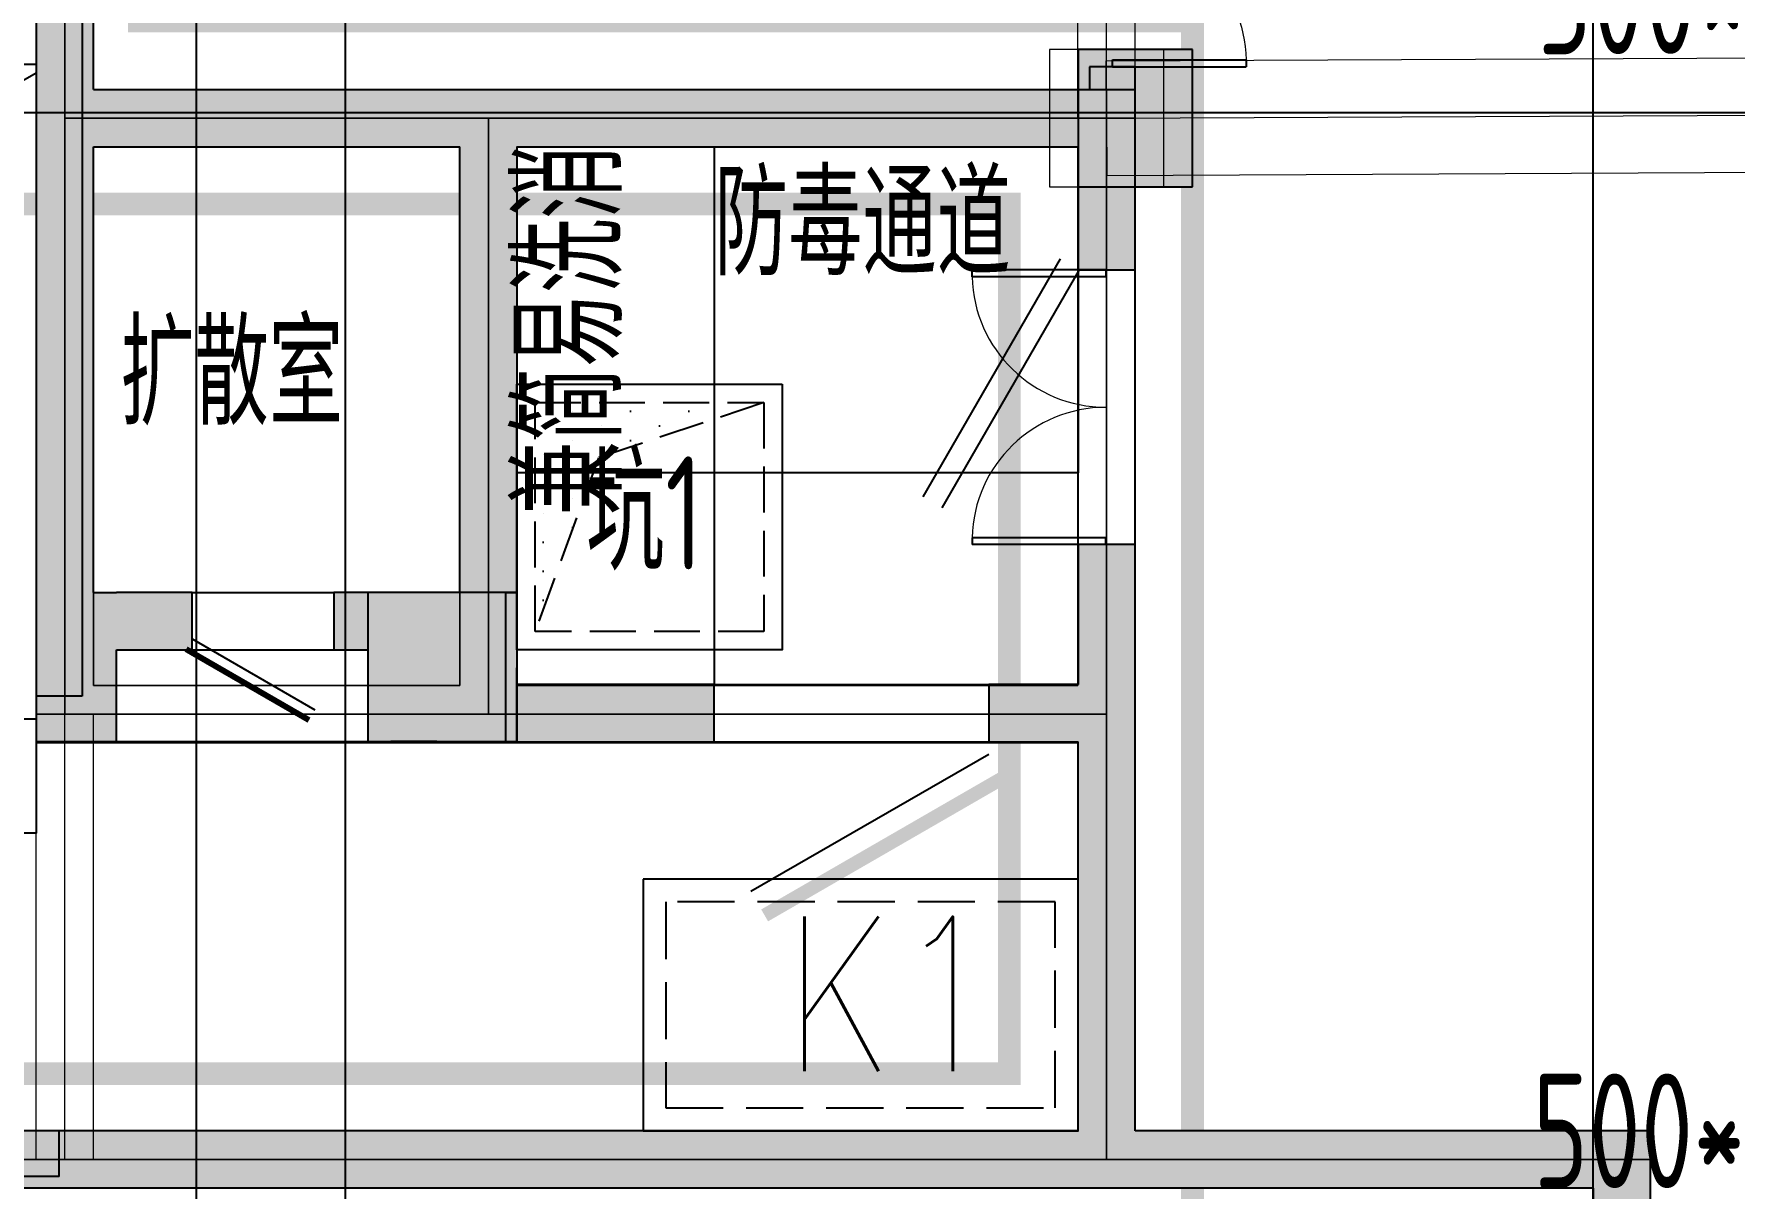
# Model space of a CAD drawing. Extents: x 369444 to 684549, y -549309 to 575337.
# Drawn here: x 435564 to 442990, y 397057 to 402100 of the extents above; entities that cross this region are included whole.
import ezdxf

# ---------------------------------------------------------------- set-up
doc = ezdxf.new("R2010")
doc.units = 0
doc.header["$LTSCALE"] = 1000
doc.header["$MEASUREMENT"] = 0
doc.linetypes.add('__DASH', pattern=[0.35, 0.25, -0.1])
doc.linetypes.add('DASH', pattern=[0.35, 0.25, -0.1])
for name, color, linetype, lineweight, true_color in [('-1-0-1', 7, 'Continuous', 0, 0xc0c0c0), ('-1-1-2', 7, 'Continuous', 0, 0xc0c0c0), ('-2-0-1', 1, 'Continuous', 0, 0xff0000), ('-2-1-2', 9, 'Continuous', 0, 0x808080), ('1-6-1', 7, 'Continuous', 0, 0x55ff55), ('1-6-2', 7, 'Continuous', 0, 0x55ff55), ('11-6-1', 2, 'Continuous', 0, 0xffff00), ('11-6-2', 2, 'Continuous', 0, 0xffff00), ('11-6-5', 2, 'Continuous', 0, 0xffff00), ('12-6-1', 4, 'Continuous', 0, 0x00ffff), ('12-6-2', 4, 'Continuous', 0, 0x00ffff), ('12-6-5', 4, 'Continuous', 0, 0x00ffff)]:
    doc.layers.add(name, color=color, linetype=linetype, lineweight=lineweight, true_color=true_color)
for name, color, linetype in [('A-WALL-HATCH', 8, 'Continuous'), ('AIRD-PLUM', 122, 'Continuous'), ('COLUMN', 9, 'Continuous'), ('DOTE', 1, 'Continuous'), ('PUB_HATCH', 8, 'Continuous'), ('STAIR', 2, 'Continuous'), ('WALL', 9, 'Continuous'), ('WINDOW', 4, 'Continuous'), ('填充', 8, 'Continuous'), ('排水', 61, 'Continuous'), ('文字', 2, 'Continuous'), ('车库集水坑', 60, 'Continuous'), ('防火分区线', 7, 'Continuous')]:
    doc.layers.add(name, color=color, linetype=linetype)
doc.styles.add('_HZTXT', font='txt.shx', dxfattribs={"width": 0.8, "bigfont": 'HZTXT.shx'})
doc.styles.add('_TCH_DIM', font='SIMPLEX', dxfattribs={"bigfont": 'GBCBIG'})
doc.styles.add('yjkcad', font='yjkeng.shx', dxfattribs={"width": 0.7, "height": 250, "bigfont": 'yjkchn.shx'})
doc.styles.add('说明', font='TSSDENG', dxfattribs={"width": 0.7, "bigfont": 'HZTXT'})

# ---------------------------------------------------------------- blocks, each defined once
blk = doc.blocks.new('$DorLib2D$00000002')
for p, q in [((-0.5, -5.684341886080802e-17), (-0.5000000000000007, 0.4875)), ((-0.4750000000000007, 0.4875), (-0.5000000000000007, 0.4875)), ((-0.475, -2.842170943040401e-17), (-0.4750000000000007, 0.4875)), ((0.475, -2.842170943040401e-17), (0.4750000000000007, 0.4875)), ((0.4750000000000007, 0.4875), (0.5000000000000007, 0.4875)), ((0.5, -5.684341886080802e-17), (0.5000000000000007, 0.4875)), ((-0.5, -5.684341886080802e-17), (-0.475, -2.842170943040401e-17)), ((0.5, -5.684341886080802e-17), (0.475, -2.842170943040401e-17))]:
    blk.add_line(p, q)
at = {"lineweight": 13}
for centre, start, end in [((-0.4875, -4.263256414560601e-17), 0, 88.53071641864632), ((0.4875, -4.263256414560601e-17), 91.4692835813537, 180)]:
    blk.add_arc(centre, 0.4875, start, end, dxfattribs=at)
blk = doc.blocks.new('$DorLib2D$00000191')
at = {"layer": 'WINDOW', "color": 0}
blk.add_line((-0.5000000000157989, 0.1499999999964565), (0.3660254037903883, 0.6500000000090793), dxfattribs=at)
at = {"layer": 'WINDOW', "color": 0, "const_width": 0.05}
blk.add_lwpolyline([(-0.5500000000157925, 0.2366025403748857), (0.3160254037905226, 0.7366025403875369)], dxfattribs=at)
blk = doc.blocks.new('$DorLib2D$00000179')
at = {"color": 0}
for p, q in [((-0.5400000000052216, 0.1692820322933919), (0.3260254037790133, 0.6692820322934807)), ((-0.5000000000052296, 0.09999999999061515), (0.3660254037791049, 0.5999999999906507))]:
    blk.add_line(p, q, dxfattribs=at)
blk = doc.blocks.new('$DorLib2D$00000192')
at = {"color": 0}
blk.add_line((-0.4999999999906706, 0.1249999999948415), (0.3660254037936426, 0.6249999999947988), dxfattribs=at)
at = {"color": 0, "const_width": 0.0416666666666667}
blk.add_lwpolyline([(-0.5416666666573526, 0.1971687836435301), (0.3243587371270884, 0.6971687836435052)], dxfattribs=at)
blk = doc.blocks.new('_FZH')
blk.add_lwpolyline([(-0.5, -0.5), (0.5, -0.5), (0.5, 0.5), (-0.5, 0.5)], close=True)
at = {"layer": 'PUB_HATCH'}
blk.add_solid([(-0.5, -0.5), (0.5, -0.5), (-0.5, 0.5), (0.5, 0.5)], dxfattribs=at)
blk = doc.blocks.new('JSK1000')
at = {"layer": 'AIRD-PLUM'}
h = blk.add_hatch(dxfattribs=at)
h.set_pattern_fill('DOTS', color=8, scale=80, style=0)
h.set_pattern_definition([(0, (-20, -20), (63.5, 127), [0, -127])])
h.paths.add_polyline_path([(80, 1080), (80, 80), (320.9716578837224, 803.2870926924861), (1080, 1080)])
at = {"layer": 'AIRD-PLUM', "ltscale": 0.25}
blk.add_lwpolyline([(0, 0), (1160, 0), (1160, 1160), (2.273736754432321e-13, 1160)], close=True, dxfattribs=at)
at = {"layer": 'AIRD-PLUM', "color": 8, "linetype": 'DASH', "ltscale": 0.8}
blk.add_lwpolyline([(80, 80), (1080, 80), (1080, 1080), (80, 1080)], close=True, dxfattribs=at)
blk.add_lwpolyline([(80, 80), (320.9716578837224, 803.2870926924861), (1080, 1080)], dxfattribs=at)
blk = doc.blocks.new('A$C69B9310D')
at = {"layer": 'AIRD-PLUM', "xscale": -1, "rotation": 90}
blk.add_blockref('JSK1000', (1160.001854392933, 1160.000131775829), dxfattribs=at)
at = {"layer": '文字', "style": '说明', "width": 0.7}
blk.add_text('坑1', height=495, dxfattribs=at).set_placement((302.2758957293472, 349.9106249899778))

msp = doc.modelspace()

# ---------------------------------------------------------------- hatches: boundary and pattern name
at = {"layer": 'A-WALL-HATCH'}
for points in [[(440624.6179132443, 401431.4725675273), (440624.6179132443, 402031.4725675273), (440124.6179132443, 402031.4725675273), (440124.6179132443, 401431.4725675273)], [(437674.610268591, 399008.8439926791), (437674.610268591, 399658.8398003269), (437022.8628702145, 399658.8398003269), (437022.8628702145, 399008.8439926791)]]:
    msp.add_hatch(color=256, dxfattribs=at).paths.add_polyline_path(points)
at = {"layer": 'PUB_HATCH'}
for points in [[(435774.6159906369, 401736.9778623271), (435824.6159906369, 401856.9778623271), (435824.6159906369, 404056.977862804), (435774.6159906369, 404186.9778623271), (435574.6159906369, 404206.977862804), (435574.6159906369, 401756.9778623271)], [(435774.6159906369, 401736.9778623271), (435824.6159906369, 401606.9778623271), (437424.6082925778, 401606.9778623271), (437544.6082925778, 401656.9778623271), (437524.6082925778, 401856.9778623271), (435824.6159906369, 401856.9778623271)], [(437544.6082925778, 401656.9778623271), (437674.6082925778, 401606.9778623271), (440124.6159372311, 401606.9778623271), (440374.6159372311, 401856.9778623271), (437524.6082925778, 401856.9778623271)], [(440124.6159372311, 401606.9778623271), (440124.6159372311, 401068.7154240299), (440374.6159372311, 401068.7154240299), (440374.6159372311, 401856.9778623271)], [(435704.6159906369, 399528.8463086772), (435824.6159906369, 399658.8463105846), (435824.6159906369, 401606.9778623271), (435774.6159906369, 401736.9778623271), (435574.6159906369, 401756.9778623271), (435574.6159906369, 399658.8463072467)], [(437424.6082925778, 399658.8444890666), (437674.6082925778, 399658.8444890666), (437674.6082925778, 401606.9778623271), (437544.6082925778, 401656.9778623271), (437424.6082925778, 401606.9778623271)], [(440374.6159372311, 399132.0936026264), (440374.6159372311, 399868.7154240299), (440124.6159372311, 399868.7154240299), (440124.6159372311, 399257.0936026264), (440207.9492731076, 399132.0936026264)], [(435574.5463495236, 399008.8463072467), (435724.6159906369, 399008.8463091541), (435704.6159906369, 399528.8463086772), (435574.6159906369, 399658.8463072467), (435574.5463418942, 399658.8463072467)], [(435704.6159906369, 399528.8463086772), (435724.6159906369, 399008.8463091541), (435924.6159982663, 399008.8463115382), (435924.6159906369, 399658.8463115382), (435824.6159906369, 399658.8463105846)], [(435924.6159524899, 399408.8463134456), (436254.6159906369, 399408.8462600398), (436254.6160364132, 399658.8462600398), (435924.6159906369, 399658.8463134456)], [(437022.8608942013, 399408.8461351085), (437022.8608942013, 399658.8444890666), (437124.6159906369, 399658.8444890666), (436874.6160364132, 399658.8461589504), (436874.6159906369, 399408.8461589504)], [(437624.6159524899, 399657.2262201), (437624.6159524899, 399008.8486809421), (437324.345940588, 399008.8486809421), (437324.3437433224, 399008.0346312213), (437672.8532037716, 399007.0936026264), (437674.6082925778, 399657.0912332225)], [(437672.8532037716, 399007.0936026264), (438535.0188684445, 399007.0936026264), (438535.0188684445, 399257.0936026264), (437672.8532037716, 399257.0936026264)], [(440124.6159372311, 399257.0936026264), (439735.0188684445, 399257.0936026264), (439735.0188684445, 399007.0936026264), (440124.6159372311, 399007.0936026264), (440207.9492731076, 399132.0936026264)], [(440244.6159372311, 397256.9778623271), (440374.6159372311, 397306.9778623271), (440374.6159372311, 399132.0936026264), (440207.9492731076, 399132.0936026264), (440124.6159372311, 399007.0936026264), (440124.6159372311, 397306.9778623271)], [(437323.4759454709, 399008.8486809421), (437122.7164773922, 399008.8486809421), (437323.4726648312, 399008.0375671077)], [(440244.6159372311, 397256.9778623271), (440124.6159372311, 397306.9778623271), (432874.6159906369, 397306.9778623271), (432624.6159906369, 397056.9778623271), (440224.6159372311, 397056.9778623271)], [(442374.6159677487, 397056.9778623271), (442624.6159677487, 397306.9778623271), (440374.6159372311, 397306.9778623271), (440244.6159372311, 397256.9778623271), (440224.6159372311, 397056.9778623271)], [(442374.6159677487, 397056.9778623271), (442374.6159677487, 391756.9790548969), (442624.6159677487, 391756.9790548969), (442624.6159677487, 397306.9778623271)]]:
    msp.add_hatch(color=256, dxfattribs=at).paths.add_polyline_path(points)

# ---------------------------------------------------------------- linework, layer by layer
at = {"layer": '-1-0-1', "color": 0}
for p in [(435699.3788690548, 401731.9467057872, -3600), (437549.3711709958, 401731.9467057872, -3600), (440249.3788156491, 401731.9467057872, -3600), (435699.3788690548, 399128.0624460864, -3600), (437549.3711709958, 399128.0624460864, -3600), (440249.3788156491, 399128.0624460864, -3600), (435699.3788690548, 397181.9467057872, -3600), (440249.3788156491, 397181.9467057872, -3600), (442624.3790674191, 397181.9467057872, -3600)]:
    msp.add_point(p, dxfattribs=at)
at = {"layer": '-1-1-2', "color": 0}
for p, q in [((435699.3788690548, 401731.9467057872, -3600), (435699.3788690548, 401731.9467057872)), ((437549.3711709958, 401731.9467057872, -3600), (437549.3711709958, 401731.9467057872)), ((440249.3788156491, 401731.9467057872, -3600), (440249.3788156491, 401731.9467057872)), ((435699.3788690548, 399128.0624460864, -3600), (435699.3788690548, 399128.0624460864)), ((437549.3711709958, 399128.0624460864, -3600), (437549.3711709958, 399128.0624460864)), ((440249.3788156491, 399128.0624460864, -3600), (440249.3788156491, 399128.0624460864)), ((435699.3788690548, 397181.9467057872, -3600), (435699.3788690548, 397181.9467057872)), ((440249.3788156491, 397181.9467057872, -3600), (440249.3788156491, 397181.9467057872)), ((442624.3790674191, 397181.9467057872, -3600), (442624.3790674191, 397181.9467057872))]:
    msp.add_line(p, q, dxfattribs=at)
at = {"layer": '-2-0-1', "color": 0}
for p, q in [((435699.3788690548, 401731.9467057872, -3600), (435699.3788690548, 404181.946706264, -3600)), ((440249.3788156491, 401731.9467057872, -3600), (440249.3788843136, 404181.946706264, -3600)), ((435699.3788690548, 399128.0624460864, -3600), (435699.3788690548, 401731.9467057872, -3600)), ((435699.3788690548, 401731.9467057872, -3600), (437549.3711709958, 401731.9467057872, -3600)), ((437549.3711709958, 399128.0624460864, -3600), (437549.3711709958, 401731.9467057872, -3600)), ((437549.3711709958, 401731.9467057872, -3600), (440249.3788156491, 401731.9467057872, -3600)), ((440249.3788156491, 401731.9467057872, -3600), (445624.3790674191, 401756.9442891765, -3600)), ((440249.3788156491, 399128.0624460864, -3600), (440249.3788156491, 401731.9467057872, -3600)), ((435699.3788690548, 397181.9467057872, -3600), (435699.3788690548, 399128.0624460864, -3600)), ((435699.3788690548, 399128.0624460864, -3600), (437549.3711709958, 399128.0624460864, -3600)), ((437549.3711709958, 399128.0624460864, -3600), (440249.3788156491, 399128.0624460864, -3600)), ((440249.3788156491, 397181.9467057872, -3600), (440249.3788156491, 399128.0624460864, -3600)), ((432749.3788690548, 397181.9467057872, -3600), (435699.3788690548, 397181.9467057872, -3600)), ((435699.3788690548, 397181.9467057872, -3600), (440249.3788156491, 397181.9467057872, -3600)), ((440249.3788156491, 397181.9467057872, -3600), (442624.3790674191, 397181.9467057872, -3600)), ((442624.3790674191, 396406.9442472148, -3600), (442624.3790674191, 397181.9467057872, -3600))]:
    msp.add_line(p, q, dxfattribs=at)
at = {"layer": '-2-1-2', "color": 0}
for p, q in [((435699.3788690548, 401731.9467057872), (435699.3788690548, 404181.946706264)), ((440249.3788156491, 401731.9467057872), (440249.3788843136, 404181.946706264)), ((435699.3788690548, 399128.0624460864), (435699.3788690548, 401731.9467057872)), ((435699.3788690548, 401731.9467057872), (437549.3711709958, 401731.9467057872)), ((437549.3711709958, 399128.0624460864), (437549.3711709958, 401731.9467057872)), ((437549.3711709958, 401731.9467057872), (440249.3788156491, 401731.9467057872)), ((440249.3788156491, 401731.9467057872), (445624.3790674191, 401756.9442891765)), ((440249.3788156491, 399128.0624460864), (440249.3788156491, 401731.9467057872)), ((435699.3788690548, 397181.9467057872), (435699.3788690548, 399128.0624460864)), ((435699.3788690548, 399128.0624460864), (437549.3711709958, 399128.0624460864)), ((437549.3711709958, 399128.0624460864), (440249.3788156491, 399128.0624460864)), ((440249.3788156491, 397181.9467057872), (440249.3788156491, 399128.0624460864)), ((432749.3788690548, 397181.9467057872), (435699.3788690548, 397181.9467057872)), ((435699.3788690548, 397181.9467057872), (440249.3788156491, 397181.9467057872)), ((440249.3788156491, 397181.9467057872), (442624.3790674191, 397181.9467057872)), ((442624.3790674191, 396406.9442472148), (442624.3790674191, 397181.9467057872))]:
    msp.add_line(p, q, dxfattribs=at)
at = {"layer": '1-6-1', "color": 0}
for p, q in [((435574.3788690548, 404181.946706264, -3600), (435574.3788690548, 401731.9467057872, -3600)), ((435574.3788690548, 401731.9467057872), (435574.3788690548, 404181.946706264)), ((435824.3788690548, 404056.946706264), (435824.3788690548, 401856.9467057872)), ((435824.3788690548, 401856.9467057872, -3600), (435824.3788690548, 404056.946706264, -3600)), ((435824.3788690548, 401856.9467057872), (435824.3788690548, 401856.9467057872, -3600)), ((435824.3788690548, 401856.9467057872, -3600), (435824.3788690548, 401856.9467057872)), ((437549.3711709958, 401856.9467057872, -3600), (435824.3788690548, 401856.9467057872, -3600)), ((435824.3788690548, 401856.9467057872), (437549.3711709958, 401856.9467057872)), ((437549.3711709958, 401856.9467057872, -3600), (437549.3711709958, 401856.9467057872)), ((440374.3788156491, 401856.9467057872, -3600), (437549.3711709958, 401856.9467057872, -3600)), ((437549.3711709958, 401856.9467057872), (440374.3788156491, 401856.9467057872)), ((437549.3711709958, 401856.9467057872), (437549.3711709958, 401856.9467057872, -3600)), ((440374.3788156491, 401856.9467057872), (440374.3788156491, 401856.9467057872, -3600)), ((440374.3788156491, 401856.9467057872), (440374.3788156491, 399128.0624460864)), ((440374.3788156491, 401856.9467057872, -3600), (440374.3788156491, 401856.9467057872)), ((440374.3788156491, 399128.0624460864, -3600), (440374.3788156491, 401856.9467057872, -3600)), ((435574.3788690548, 401731.9467057872, -3600), (435574.3788690548, 401731.9467057872)), ((435574.3788690548, 401731.9467057872, -3600), (435574.3788690548, 399003.0624460864, -3600)), ((435574.3788690548, 401731.9467057872), (435574.3788690548, 401731.9467057872, -3600)), ((435574.3788690548, 399003.0624460864), (435574.3788690548, 401731.9467057872)), ((435824.3788690548, 401606.9467057872), (435824.3788690548, 399253.0624460864)), ((435824.3788690548, 401606.9467057872, -3600), (435824.3788690548, 401606.9467057872)), ((435824.3788690548, 399253.0624460864, -3600), (435824.3788690548, 401606.9467057872, -3600)), ((435824.3788690548, 401606.9467057872), (435824.3788690548, 401606.9467057872, -3600)), ((437424.3711709958, 401606.9467057872), (435824.3788690548, 401606.9467057872)), ((435824.3788690548, 401606.9467057872, -3600), (437424.3711709958, 401606.9467057872, -3600)), ((437424.3711709958, 401606.9467057872, -3600), (437424.3711709958, 399253.0624460864, -3600)), ((437424.3711709958, 401606.9467057872), (437424.3711709958, 401606.9467057872, -3600)), ((437424.3711709958, 399253.0624460864), (437424.3711709958, 401606.9467057872)), ((437424.3711709958, 401606.9467057872, -3600), (437424.3711709958, 401606.9467057872)), ((437674.3711709958, 401606.9467057872), (437674.3711709958, 399253.0624460864)), ((437674.3711709958, 401606.9467057872, -3600), (437674.3711709958, 401606.9467057872)), ((437674.3711709958, 399253.0624460864, -3600), (437674.3711709958, 401606.9467057872, -3600)), ((437674.3711709958, 401606.9467057872), (437674.3711709958, 401606.9467057872, -3600)), ((440124.3788156491, 401606.9467057872), (437674.3711709958, 401606.9467057872)), ((437674.3711709958, 401606.9467057872, -3600), (440124.3788156491, 401606.9467057872, -3600)), ((440124.3788156491, 401606.9467057872, -3600), (440124.3788156491, 401606.9467057872)), ((440124.3788156491, 401606.9467057872, -3600), (440124.3788156491, 399253.0624460864, -3600)), ((440124.3788156491, 401606.9467057872), (440124.3788156491, 401606.9467057872, -3600)), ((440124.3788156491, 399253.0624460864), (440124.3788156491, 401606.9467057872)), ((435824.3788690548, 399253.0624460864), (435824.3788690548, 399253.0624460864, -3600)), ((435824.3788690548, 399253.0624460864, -3600), (435824.3788690548, 399253.0624460864)), ((437424.3711709958, 399253.0624460864, -3600), (435824.3788690548, 399253.0624460864, -3600)), ((435824.3788690548, 399253.0624460864), (437424.3711709958, 399253.0624460864)), ((437424.3711709958, 399253.0624460864, -3600), (437424.3711709958, 399253.0624460864)), ((437424.3711709958, 399253.0624460864), (437424.3711709958, 399253.0624460864, -3600)), ((437674.3711709958, 399253.0624460864), (437674.3711709958, 399253.0624460864, -3600)), ((437674.3711709958, 399253.0624460864, -3600), (437674.3711709958, 399253.0624460864)), ((440124.3788156491, 399253.0624460864, -3600), (437674.3711709958, 399253.0624460864, -3600)), ((437674.3711709958, 399253.0624460864), (440124.3788156491, 399253.0624460864)), ((440124.3788156491, 399253.0624460864), (440124.3788156491, 399253.0624460864, -3600)), ((440124.3788156491, 399253.0624460864, -3600), (440124.3788156491, 399253.0624460864)), ((440374.3788156491, 399128.0624460864), (440374.3788156491, 397306.9467057872)), ((440374.3788156491, 399128.0624460864, -3600), (440374.3788156491, 399128.0624460864)), ((440374.3788156491, 397306.9467057872, -3600), (440374.3788156491, 399128.0624460864, -3600)), ((440374.3788156491, 399128.0624460864), (440374.3788156491, 399128.0624460864, -3600)), ((435574.3788690548, 399003.0624460864, -3600), (435574.3788690548, 399003.0624460864)), ((435574.3788690548, 399003.0624460864), (435574.3788690548, 399003.0624460864, -3600)), ((437549.3711709958, 399003.0624460864), (435574.3788690548, 399003.0624460864)), ((435574.3788690548, 399003.0624460864, -3600), (437549.3711709958, 399003.0624460864, -3600)), ((437549.3711709958, 399003.0624460864), (437549.3711709958, 399003.0624460864, -3600)), ((440124.3788156491, 399003.0624460864), (437549.3711709958, 399003.0624460864)), ((437549.3711709958, 399003.0624460864, -3600), (440124.3788156491, 399003.0624460864, -3600)), ((437549.3711709958, 399003.0624460864, -3600), (437549.3711709958, 399003.0624460864)), ((440124.3788156491, 399003.0624460864, -3600), (440124.3788156491, 399003.0624460864)), ((440124.3788156491, 399003.0624460864, -3600), (440124.3788156491, 397306.9467057872, -3600)), ((440124.3788156491, 399003.0624460864), (440124.3788156491, 399003.0624460864, -3600)), ((440124.3788156491, 397306.9467057872), (440124.3788156491, 399003.0624460864)), ((435699.3788690548, 397306.9467057872, -3600), (432874.3788690548, 397306.9467057872, -3600)), ((432874.3788690548, 397306.9467057872), (435699.3788690548, 397306.9467057872)), ((435699.3788690548, 397306.9467057872, -3600), (435699.3788690548, 397306.9467057872)), ((440124.3788156491, 397306.9467057872, -3600), (435699.3788690548, 397306.9467057872, -3600)), ((435699.3788690548, 397306.9467057872), (440124.3788156491, 397306.9467057872)), ((435699.3788690548, 397306.9467057872), (435699.3788690548, 397306.9467057872, -3600)), ((440124.3788156491, 397306.9467057872), (440124.3788156491, 397306.9467057872, -3600)), ((440124.3788156491, 397306.9467057872, -3600), (440124.3788156491, 397306.9467057872)), ((440374.3788156491, 397306.9467057872, -3600), (440374.3788156491, 397306.9467057872)), ((442624.3790674191, 397306.9467057872, -3600), (440374.3788156491, 397306.9467057872, -3600)), ((440374.3788156491, 397306.9467057872), (442624.3790674191, 397306.9467057872)), ((440374.3788156491, 397306.9467057872), (440374.3788156491, 397306.9467057872, -3600)), ((442624.3790674191, 397306.9467057872), (442624.3790674191, 396406.9442472148)), ((442624.3790674191, 397306.9467057872, -3600), (442624.3790674191, 397306.9467057872)), ((442624.3790674191, 396406.9442472148, -3600), (442624.3790674191, 397306.9467057872, -3600)), ((442624.3790674191, 397306.9467057872), (442624.3790674191, 397306.9467057872, -3600))]:
    msp.add_line(p, q, dxfattribs=at)
at = {"layer": '1-6-2', "color": 0}
for p, q in [((435699.3788690548, 404181.946706264), (435699.3788690548, 401731.9467057872)), ((435699.3788690548, 401731.9467057872, -3600), (435699.3788690548, 404181.946706264, -3600)), ((435699.3788690548, 401731.9467057872), (435699.3788690548, 401731.9467057872, -3600)), ((435699.3788690548, 401731.9467057872), (435699.3788690548, 399128.0624460864)), ((435699.3788690548, 401731.9467057872, -3600), (435699.3788690548, 401731.9467057872)), ((435699.3788690548, 399128.0624460864, -3600), (435699.3788690548, 401731.9467057872, -3600)), ((435699.3788690548, 401731.9467057872), (435699.3788690548, 401731.9467057872, -3600)), ((437549.3711709958, 401731.9467057872), (435699.3788690548, 401731.9467057872)), ((435699.3788690548, 401731.9467057872, -3600), (437549.3711709958, 401731.9467057872, -3600)), ((437549.3711709958, 401731.9467057872), (437549.3711709958, 399128.0624460864)), ((437549.3711709958, 401731.9467057872, -3600), (437549.3711709958, 401731.9467057872)), ((437549.3711709958, 399128.0624460864, -3600), (437549.3711709958, 401731.9467057872, -3600)), ((437549.3711709958, 401731.9467057872), (437549.3711709958, 401731.9467057872, -3600)), ((440249.3788156491, 401731.9467057872), (437549.3711709958, 401731.9467057872)), ((437549.3711709958, 401731.9467057872, -3600), (440249.3788156491, 401731.9467057872, -3600)), ((437549.3711709958, 401731.9467057872, -3600), (437549.3711709958, 401731.9467057872)), ((440249.3788156491, 401731.9467057872, -3600), (440249.3788156491, 401731.9467057872)), ((440249.3788156491, 401731.9467057872), (440249.3788156491, 399128.0624460864)), ((440249.3788156491, 401731.9467057872, -3600), (440249.3788156491, 401731.9467057872)), ((440249.3788156491, 399128.0624460864, -3600), (440249.3788156491, 401731.9467057872, -3600)), ((435699.3788690548, 399128.0624460864), (435699.3788690548, 399128.0624460864, -3600)), ((435699.3788690548, 399128.0624460864), (435699.3788690548, 399128.0624460864, -3600)), ((437549.3711709958, 399128.0624460864), (435699.3788690548, 399128.0624460864)), ((435699.3788690548, 399128.0624460864, -3600), (437549.3711709958, 399128.0624460864, -3600)), ((437549.3711709958, 399128.0624460864), (437549.3711709958, 399128.0624460864, -3600)), ((437549.3711709958, 399128.0624460864), (437549.3711709958, 399128.0624460864, -3600)), ((440249.3788156491, 399128.0624460864), (437549.3711709958, 399128.0624460864)), ((437549.3711709958, 399128.0624460864, -3600), (440249.3788156491, 399128.0624460864, -3600)), ((437549.3711709958, 399128.0624460864, -3600), (437549.3711709958, 399128.0624460864)), ((440249.3788156491, 399128.0624460864, -3600), (440249.3788156491, 399128.0624460864)), ((440249.3788156491, 399128.0624460864), (440249.3788156491, 397181.9467057872)), ((440249.3788156491, 399128.0624460864, -3600), (440249.3788156491, 399128.0624460864)), ((440249.3788156491, 397181.9467057872, -3600), (440249.3788156491, 399128.0624460864, -3600)), ((440249.3788156491, 399128.0624460864), (440249.3788156491, 399128.0624460864, -3600)), ((435699.3788690548, 397181.9467057872), (432749.3788690548, 397181.9467057872)), ((432749.3788690548, 397181.9467057872, -3600), (435699.3788690548, 397181.9467057872, -3600)), ((435699.3788690548, 397181.9467057872), (435699.3788690548, 397181.9467057872, -3600)), ((440249.3788156491, 397181.9467057872), (435699.3788690548, 397181.9467057872)), ((435699.3788690548, 397181.9467057872, -3600), (440249.3788156491, 397181.9467057872, -3600)), ((435699.3788690548, 397181.9467057872, -3600), (435699.3788690548, 397181.9467057872)), ((440249.3788156491, 397181.9467057872, -3600), (440249.3788156491, 397181.9467057872)), ((440249.3788156491, 397181.9467057872), (440249.3788156491, 397181.9467057872, -3600)), ((442624.3790674191, 397181.9467057872), (440249.3788156491, 397181.9467057872)), ((440249.3788156491, 397181.9467057872, -3600), (442624.3790674191, 397181.9467057872, -3600)), ((440249.3788156491, 397181.9467057872), (440249.3788156491, 397181.9467057872, -3600)), ((442624.3790674191, 397181.9467057872), (442624.3790674191, 396406.9442472148)), ((442624.3790674191, 397181.9467057872, -3600), (442624.3790674191, 397181.9467057872)), ((442624.3790674191, 396406.9442472148, -3600), (442624.3790674191, 397181.9467057872, -3600)), ((442624.3790674191, 397181.9467057872, -3600), (442624.3790674191, 397181.9467057872))]:
    msp.add_line(p, q, dxfattribs=at)
at = {"layer": '11-6-1', "color": 0}
for p, q in [((439999.3788156491, 402031.9467057872), (439999.3788156491, 401431.9467057872)), ((440499.3788156491, 402031.9467057872), (439999.3788156491, 402031.9467057872)), ((439999.3788156491, 402031.9467057872, -3600), (439999.3788156491, 401431.9467057872, -3600)), ((440499.3788156491, 402031.9467057872, -3600), (439999.3788156491, 402031.9467057872, -3600)), ((439999.3788156491, 402031.9467057872, -3600), (439999.3788156491, 402031.9467057872)), ((440499.3788156491, 401431.9467057872), (440499.3788156491, 402031.9467057872)), ((440499.3788156491, 401431.9467057872, -3600), (440499.3788156491, 402031.9467057872, -3600)), ((440499.3788156491, 402031.9467057872, -3600), (440499.3788156491, 402031.9467057872)), ((439999.3788156491, 401431.9467057872), (440499.3788156491, 401431.9467057872)), ((439999.3788156491, 401431.9467057872, -3600), (440499.3788156491, 401431.9467057872, -3600)), ((439999.3788156491, 401431.9467057872, -3600), (439999.3788156491, 401431.9467057872)), ((440499.3788156491, 401431.9467057872, -3600), (440499.3788156491, 401431.9467057872))]:
    msp.add_line(p, q, dxfattribs=at)
at = {"layer": '11-6-2', "color": 0}
msp.add_line((440249.3788156491, 401731.9467057872, -3600), (440249.3788156491, 401731.9467057872), dxfattribs=at)
at = {"layer": '12-6-1', "color": 0}
for p, q in [((440124.3788232785, 401731.9467091251, 1.640648406464607e-06), (440124.378891943, 404181.9467096019, 1.640648406464607e-06)), ((440124.3788156491, 401731.9467091251, -599.9999983593516), (440124.3788843136, 404181.9467096019, -599.9999983593516)), ((440374.3788232785, 401731.9467019725, -1.640648406464607e-06), (440374.378891943, 404181.9467024493, -1.640648406464607e-06)), ((440374.3788156491, 401731.9467019725, -600.0000016406484), (440374.3788843136, 404181.9467024493, -600.0000016406484)), ((440248.2161493283, 401981.9440021205), (445623.2164010983, 402006.9415855098)), ((440248.2161493283, 401981.9440021205, -700), (445623.2164010983, 402006.9415855098, -700)), ((440248.2161493283, 401981.9440021205), (440250.5414819699, 401481.9494094539)), ((440248.2161493283, 401981.9440021205, -700), (440248.2161493283, 401981.9440021205)), ((440250.5414819699, 401481.9494094539, -700), (440248.2161493283, 401981.9440021205, -700)), ((440124.3788232785, 401731.9467091251, 1.640648406464607e-06), (440374.3788232785, 401731.9467019725, -1.640648406464607e-06)), ((440124.3788156491, 401731.9467091251, -599.9999983593516), (440124.3788232785, 401731.9467091251, 1.640648406464607e-06)), ((440374.3788156491, 401731.9467019725, -600.0000016406484), (440124.3788156491, 401731.9467091251, -599.9999983593516)), ((440374.3788232785, 401731.9467019725, -1.640648406464607e-06), (440374.3788156491, 401731.9467019725, -600.0000016406484)), ((440250.5414819699, 401481.9494094539), (445625.5417337399, 401506.9469928432)), ((440250.5414819699, 401481.9494094539, -700), (445625.5417337399, 401506.9469928432, -700)), ((440250.5414819699, 401481.9494094539), (440250.5414819699, 401481.9494094539, -700)), ((435574.3788690548, 399128.0624460864), (435824.3788690548, 399128.0624460864)), ((435574.3788690548, 399128.0624460864, -500), (435574.3788690548, 399128.0624460864)), ((435824.3788690548, 399128.0624460864, -500), (435574.3788690548, 399128.0624460864, -500)), ((435574.3788690548, 397181.9467057872), (435574.3788690548, 399128.0624460864)), ((435574.3788690548, 397181.9467057872, -500), (435574.3788690548, 399128.0624460864, -500)), ((435824.3788690548, 399128.0624460864), (435824.3788690548, 399128.0624460864, -500)), ((435824.3788690548, 397181.9467057872), (435824.3788690548, 399128.0624460864)), ((435824.3788690548, 397181.9467057872, -500), (435824.3788690548, 399128.0624460864, -500)), ((435574.3788690548, 397181.9467057872), (435824.3788690548, 397181.9467057872)), ((435574.3788690548, 397181.9467057872, -500), (435574.3788690548, 397181.9467057872)), ((435824.3788690548, 397181.9467057872, -500), (435574.3788690548, 397181.9467057872, -500)), ((435824.3788690548, 397181.9467057872), (435824.3788690548, 397181.9467057872, -500))]:
    msp.add_line(p, q, dxfattribs=at)
at = {"layer": '12-6-2', "color": 0}
for p, q in [((440249.3788156491, 401731.9467057872), (440249.3788843136, 404181.946706264)), ((440249.3788156491, 401731.9467057872), (445624.3790674191, 401756.9442891765)), ((435699.3788690548, 397181.9467057872), (435699.3788690548, 399128.0624460864))]:
    msp.add_line(p, q, dxfattribs=at)
at = {"layer": 'COLUMN', "color": 8}
for p, q in [((440624.6179132443, 402031.4725675273), (440124.6179132443, 402031.4725675273)), ((440124.6179132443, 402031.4725675273), (440124.6179132443, 401431.4725675273)), ((440624.6179132443, 401431.4725675273), (440624.6179132443, 402031.4725675273)), ((440124.6179132443, 401431.4725675273), (440624.6179132443, 401431.4725675273)), ((437674.610268591, 399658.8398003269), (437022.8628702145, 399658.8398003269)), ((437022.8628702145, 399658.8398003269), (437022.8628702145, 399008.8439926791)), ((437674.610268591, 399008.8439926791), (437674.610268591, 399658.8398003269)), ((437022.8628702145, 399008.8439926791), (437674.610268591, 399008.8439926791))]:
    msp.add_line(p, q, dxfattribs=at)
at = {"layer": 'DOTE', "color": 8}
for p, q in [((436274.4827203732, 59364.2341589618), (436274.4827203732, 476704.7720441509)), ((436924.4828500729, 59364.2341589618), (436924.4828500729, 476704.7720441509)), ((442374.4833078366, 261806.9745306659), (442374.4833078366, 476704.7720369983))]:
    msp.add_line(p, q, dxfattribs=at)
at = {"layer": 'DOTE', "color": 8, "lineweight": -2}
msp.add_line((377844.3971185666, 401756.9743961978), (624570.9460306149, 401756.9743961978), dxfattribs=at)
at = {"layer": 'DOTE', "ltscale": 6}
msp.add_lwpolyline([(437674.6082925778, 401606.9778623271), (440124.6159372311, 401606.9778623271), (440124.6159372311, 400181.9778618503), (437674.6082925778, 400181.9778618503)], close=True, dxfattribs=at)
at = {"layer": 'STAIR', "linetype": 'ByBlock'}
for p, q in [((435574.4765939694, 402746.9743599582), (435574.4765939694, 401930.6013998676)), ((435574.4765939694, 401966.9743599582), (434409.4765939694, 401966.9743599582)), ((435039.7781229001, 401621.8930921245), (435574.4765939694, 401930.6013998676))]:
    msp.add_line(p, q, dxfattribs=at)
at = {"layer": 'WALL'}
for p, q in [((435574.6159906369, 401756.9778623271), (435574.6159906369, 404206.977862804)), ((435824.6159906369, 401856.9778623271), (435824.6159906369, 404056.977862804)), ((440374.6160058957, 401956.9778632808), (440174.6160058957, 401956.9778632808)), ((440174.6160058957, 401956.9778632808), (440174.6160058957, 401856.9778623271)), ((440374.6160058957, 401856.9778623271), (440374.6160058957, 401956.9778632808)), ((435824.6159906369, 401856.9778623271), (437524.6082925778, 401856.9778623271)), ((437524.6082925778, 401856.9778623271), (440374.6159372311, 401856.9778623271)), ((440174.6160058957, 401856.9778623271), (440374.6160058957, 401856.9778623271)), ((440374.6159372311, 401068.7154240299), (440374.6159372311, 401856.9778623271)), ((435574.6159906369, 399658.8463072467), (435574.6159906369, 401756.9778623271)), ((435824.6159906369, 399658.8463105846), (435824.6159906369, 401606.9778623271)), ((435824.6159906369, 401606.9778623271), (437424.6082925778, 401606.9778623271)), ((437424.6082925778, 399658.8444890666), (437424.6082925778, 401606.9778623271)), ((437674.6082925778, 399658.8444890666), (437674.6082925778, 401606.9778623271)), ((437674.6082925778, 401606.9778623271), (440124.6159372311, 401606.9778623271)), ((440124.6159372311, 401606.9778623271), (440124.6159372311, 401068.7154240299)), ((440124.6159372311, 401068.7154240299), (440374.6159372311, 401068.7154240299)), ((440374.6159372311, 399868.7154240299), (440124.6159372311, 399868.7154240299)), ((440124.6159372311, 399868.7154240299), (440124.6159372311, 399257.0936026264)), ((440374.6159372311, 399132.0936026264), (440374.6159372311, 399868.7154240299)), ((435574.5463418942, 399658.8463072467), (435574.6159906369, 399658.8463072467)), ((435574.5463418942, 399658.8463072467), (435574.5463495236, 399008.8463072467)), ((435824.6159906369, 399658.8463105846), (435924.6159906369, 399658.8463115382)), ((436254.6160364132, 399658.8462600398), (435924.6159906369, 399658.8463134456)), ((436254.6159906369, 399408.8462600398), (436254.6160364132, 399658.8462600398)), ((436874.6160364132, 399658.8461589504), (436874.6159906369, 399408.8461589504)), ((437022.8608942013, 399658.8461351085), (436874.6160364132, 399658.8461589504)), ((437124.6159906369, 399658.8463115382, -0.00695232146452792), (437124.6159906369, 399658.8463115382, -0.00695232146452792)), ((437225.357407568, 399658.4392866779, -0.00695232146452792), (437225.357407568, 399658.4392866779, -0.00695232146452792)), ((437326.0988321286, 399658.0322618175, -0.00695232146452792), (437326.0988321286, 399658.0322618175, -0.00695232146452792)), ((437674.6082925778, 399657.0912332225), (437624.6159524899, 399657.2262201)), ((437672.8532037716, 399007.0936026264), (437674.6082925778, 399657.0912332225)), ((435924.6159982663, 399008.8463115382), (435924.6159524899, 399408.8463134456)), ((435924.6159524899, 399408.8463134456), (436254.6159906369, 399408.8462600398)), ((436874.6159906369, 399408.8461589504), (437022.8608942013, 399408.8461351085)), ((438535.0188684445, 399257.0936026264), (437672.8532037716, 399257.0936026264)), ((437672.8532037716, 399257.0936026264), (437672.8532037716, 399007.0936026264)), ((438535.0188684445, 399007.0936026264), (438535.0188684445, 399257.0936026264)), ((440124.6159372311, 399257.0936026264), (439735.0188684445, 399257.0936026264)), ((439735.0188684445, 399257.0936026264), (439735.0188684445, 399007.0936026264)), ((440374.6159372311, 397306.9778623271), (440374.6159372311, 399132.0936026264)), ((435574.5463495236, 399008.8463072467), (435724.6159906369, 399008.8463091541)), ((435724.6159906369, 399008.8463091541), (435924.6159982663, 399008.8463115382)), ((437323.4726648312, 399008.0375671077), (437122.7164773922, 399008.8486809421)), ((437323.4726648312, 399008.0375671077), (437323.4759454709, 399008.8486809421)), ((437672.8532037716, 399007.0936026264), (437324.3437433224, 399008.0346312213)), ((437672.8532037716, 399007.0936026264), (438535.0188684445, 399007.0936026264)), ((439735.0188684445, 399007.0936026264), (440124.6159372311, 399007.0936026264)), ((440124.6159372311, 397306.9778623271), (440124.6159372311, 399007.0936026264)), ((440124.6159372311, 397306.9778623271), (432874.6159906369, 397306.9778623271)), ((442624.6159677487, 397306.9778623271), (440374.6159372311, 397306.9778623271)), ((442624.6159677487, 391756.9790548969), (442624.6159677487, 397306.9778623271)), ((440224.6159372311, 397056.9778623271), (432624.6159906369, 397056.9778623271)), ((442374.6159677487, 397056.9778623271), (440224.6159372311, 397056.9778623271)), ((442374.6159677487, 397056.9778623271), (442374.6159677487, 391756.9790548969))]:
    msp.add_line(p, q, dxfattribs=at)
at = {"layer": 'WALL', "linetype": 'ByBlock'}
for p, q in [((435574.4732904416, 404146.9743561435), (435574.473298071, 399206.9743561435)), ((435774.4732904416, 404046.9743561435), (435774.473298071, 399206.9743561435)), ((435774.473298071, 399206.9743561435), (435574.473298071, 399206.9743561435)), ((435674.473298071, 397306.9743561435), (432874.473298071, 397306.9743561435)), ((435674.473298071, 397106.9743561435), (435674.473298071, 397306.9743561435)), ((435674.473298071, 397106.9743561435), (432774.473298071, 397106.9743561435))]:
    msp.add_line(p, q, dxfattribs=at)
at = {"layer": 'WINDOW'}
for p, q in [((440124.6159372311, 399868.7154240299, -0.03599999999999959), (440124.6159372311, 401068.7154240299, -0.03599999999999959)), ((440374.6159372311, 399868.7154240299, -0.03599999999999959), (440374.6159372311, 401068.7154240299, -0.03599999999999959)), ((438535.0188684445, 399257.0936026264, -0.03599999999999959), (439735.0188684445, 399257.0936026264, -0.03599999999999959)), ((435924.6159906369, 399008.8463115382), (437124.6159906369, 399008.8462986636)), ((438535.0188684445, 399007.0936026264, -0.03599999999999959), (439735.0188684445, 399007.0936026264, -0.03599999999999959))]:
    msp.add_line(p, q, dxfattribs=at)
at = {"layer": 'WINDOW', "color": 0}
for p, q in [((436254.6160364132, 399658.8462600398, -0.00695232146452792), (436874.6160364132, 399658.8461589504, -0.00695232146452792)), ((436254.6159906369, 399408.8462600398, -0.00695232146452792), (436874.6159906369, 399408.8461589504, -0.00695232146452792))]:
    msp.add_line(p, q, dxfattribs=at)
at = {"layer": '排水'}
msp.add_lwpolyline([(432874.4767465573, 399106.9743561435), (435574.4765939694, 399106.9743556667), (435574.4765939694, 398606.9743556667), (432874.4767465573, 398606.9743561435), (432874.4767465573, 399106.9743561435)], dxfattribs=at)
at = {"layer": '车库集水坑', "color": 4, "lineweight": -2, "extrusion": (-2.592807898121635e-12, -0.0002539462290278848, 0.9999999677556559), "elevation": -100.9940624108541}
msp.add_lwpolyline([(438224.4846277218, 398406.8555783918), (438224.4846048336, 397306.8555643807), (440124.4846048336, 397306.8555262337), (440124.484612463, 398406.8555783918)], close=True, dxfattribs=at)
at = {"layer": '车库集水坑', "color": 4, "linetype": '__DASH', "lineweight": -2, "extrusion": (-2.592807898121635e-12, -0.0002539462290278848, 0.9999999677556559), "elevation": -100.9940624077935}
msp.add_lwpolyline([(438324.4846277218, 398306.8555155628), (438324.484612463, 397406.8556300704), (440024.484612463, 397406.8555995529), (440024.4846277218, 398306.855500304)], close=True, dxfattribs=at)
at = {"layer": '防火分区线', "color": 130, "linetype": 'DASH', "ltscale": 8, "const_width": 100}
for points in [[(478324.5572290402, 426256.9789795566), (465574.5572290402, 426256.9789795566), (465574.5572290402, 423442.4089746166), (417774.4826288205, 423406.5660538364), (417774.4981241208, 408842.691336124), (423274.4979333859, 408842.8117527652), (423274.4782800656, 402406.9754237819), (428674.482949255, 402406.9754237819), (428674.4975595456, 406442.711327045), (432374.4873361569, 406442.711327045), (432374.4726953488, 396756.8683418918), (440624.5429010373, 396756.8683418918), (440624.5429010373, 402156.8683418918), (436024.5575876217, 402156.8683418918), (436024.5575876217, 403806.9768156696), (440674.4831247311, 403806.9768151927), (440674.4831247311, 406106.8683709789), (491024.5575571042, 406106.8683709789)], [(479124.5572290402, 425456.9789795566), (466374.5572290402, 425456.9789795566), (466374.5572290402, 422643.0086307216), (418574.4834833127, 422607.1657099414), (418574.4972696286, 409642.7088513065), (424074.5003747921, 409642.8292679477), (424074.4807214718, 403206.9754237819), (427874.485848425, 403206.9754237819), (427874.5004587155, 407242.711327045), (433174.4885416012, 407242.711327045), (433174.4739007931, 397556.8683418918), (439824.5429010373, 397556.8683418918), (439824.5429010373, 401356.8683418918), (435224.5575876217, 401356.8683418918), (435224.5575876217, 404606.9768156696), (439874.4831247311, 404606.9768151927), (439874.4831247311, 406906.8683709789), (491824.5575571042, 406906.8683709789)]]:
    msp.add_lwpolyline(points, dxfattribs=at)
at = {"layer": '防火分区线', "color": 5, "linetype": 'DASH', "ltscale": 8, "const_width": 100}
for points in [[(491824.5429468136, 406906.7376966167), (439874.4831552487, 406906.7376966167), (439874.4831552487, 404606.8363723445), (435224.4733743649, 404606.7228078532), (435224.5527429562, 401356.7376675296), (439824.5429315548, 401356.7376675296), (439824.5429315548, 397556.7376675296), (433174.4733285885, 397556.7376675296), (433174.4733285885, 407242.5806526828), (427874.5004892331, 407242.5806526828), (427874.485848425, 403206.9754237819), (424074.5393838864, 403206.9754237819), (424074.4809503537, 409706.8556375194), (418174.4845743161, 409706.7264632869)], [(491024.5429468136, 406106.7376966167), (440674.4831552487, 406106.7376966167), (440674.4831552487, 403806.8559093166), (436024.4929056149, 403806.742345779), (436024.5332117062, 402156.7376675296), (440624.5429315548, 402156.7376675296), (440624.5429315548, 396756.7376675296), (432374.4733285885, 396756.7376675296), (432374.4733285885, 406442.5806526828), (428674.4975900631, 406442.5806526828), (428674.482949255, 402406.9754237819), (423274.546570776, 402406.9754237819), (423274.4881372433, 408906.8381223369), (418974.4845743161, 408906.7439784694)]]:
    msp.add_lwpolyline(points, dxfattribs=at)
at = {"layer": '防火分区线', "ltscale": 6}
msp.add_lwpolyline([(438535.0188684445, 399257.0936026264), (437674.6082925778, 399257.0936026264), (437674.6082925778, 401606.9778623271), (438535.0188684445, 401606.9778623271)], close=True, dxfattribs=at)

# ---------------------------------------------------------------- block references
at = {"layer": 'WALL', "xscale": 601.7550582885742, "yscale": 649.9958081245422, "zscale": 649.9958081245422}
msp.add_blockref('_FZH', (437323.7384195309, 399333.8465847659), dxfattribs=at)
at = {"layer": 'WINDOW', "yscale": 1200}
for name, p, xscale, zscale, rotation in [('$DorLib2D$00000002', (440274.6160058957, 402556.9778632808), -1200, 1200, 270), ('$DorLib2D$00000179', (440249.6159372311, 400468.7154240299), -1200, -1200, 90), ('$DorLib2D$00000002', (440246.4846048336, 400468.7107534099), 1200, -1200, 90), ('$DorLib2D$00000191', (439135.0188684445, 399132.0936026264), 1200, -1200, 180)]:
    msp.add_blockref(name, p, dxfattribs=dict(at, xscale=xscale, zscale=zscale, rotation=rotation))
at = {"layer": 'WINDOW', "color": 0, "xscale": -619.9999999999959, "yscale": 619.9999999999959, "zscale": 620, "rotation": 179.9999906881753}
msp.add_blockref('$DorLib2D$00000192', (436564.6160135251, 399533.8462094951), dxfattribs=at)
at = {"layer": '填充'}
msp.add_blockref('A$C69B9310D', (437672.8513498288, 399409.2250466037), dxfattribs=at)

# ---------------------------------------------------------------- texts
at = {"color": 2, "style": '_TCH_DIM'}
for s, rotation, p in [('兼简易洗消', 90, (438131.4016656857, 399996.3408512759, 0.03169752776772197)), ('防毒通道', 1.584150320193387e-08, (438535.0188684445, 401045.610601871)), ('扩散室', 1.584150320193387e-08, (435941.965081213, 400392.0550393749, -0.002828062648251875))]:
    msp.add_text(s, height=450, rotation=rotation, dxfattribs=at).set_placement(p)
at = {"layer": '11-6-5', "color": 0, "insert": (442924.3790674191, 397056.9442472148, -3600), "char_height": 500, "attachment_point": 8, "style": 'yjkcad'}
msp.add_mtext('500*600', dxfattribs=at)
at = {"layer": '12-6-5', "color": 0, "insert": (442935.6232690793, 402014.4425773311), "char_height": 500, "attachment_point": 8, "rotation": 0.2664643083990359, "style": 'yjkcad'}
msp.add_mtext('500*700', dxfattribs=at)
at = {"layer": '车库集水坑', "color": 4, "lineweight": -2, "extrusion": (-0.0002539462290278848, 2.5928079447708e-12, 0.9999999677556559), "style": '_HZTXT', "width": 0.8}
msp.add_text('K1', height=675, dxfattribs=at).set_placement((438836.9631300797, 397567.9388980559, -111.4731041620697))

doc.saveas('drawing.dxf')
